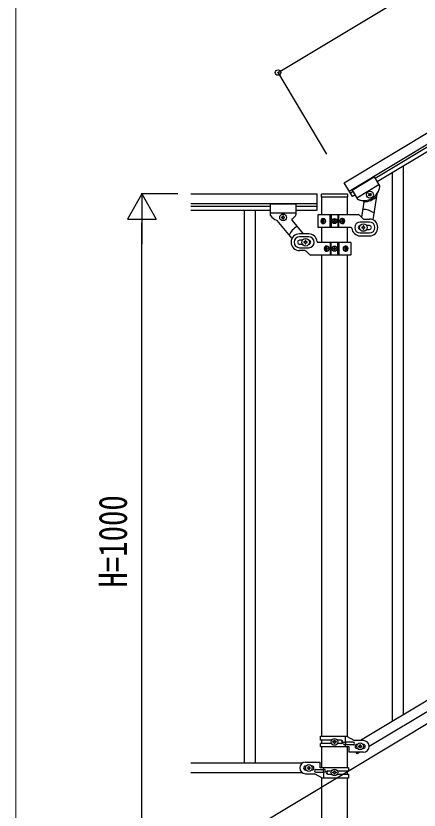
# Model space of a CAD drawing. Units: millimetres, scale not verified. Extents: x -4143 to 4140, y -2900 to 2898.
# Drawn here: x -3840 to -3212, y -1910 to -676 of the extents above; entities that cross this region are included whole.
import ezdxf
from ezdxf.enums import TextEntityAlignment as Align

# ---------------------------------------------------------------- set-up
doc = ezdxf.new("R2010")
doc.units = ezdxf.units.MM
doc.header["$LTSCALE"] = 10
doc.layers.add('0-3_YKK_A1', color=4, linetype='Continuous')
doc.layers.add('0-4_YKK_D', color=6, linetype='Continuous')
doc.layers.add('0-5_YKK_ZWAK', color=92, linetype='Continuous', lineweight=18)
doc.styles.add('ＭＳ ゴシック', font='')
doc.styles.get('ＭＳ ゴシック').set_extended_font_data('MS Gothic')

msp = doc.modelspace()

# ---------------------------------------------------------------- linework, layer by layer
at = {"layer": '0-3_YKK_A1'}
for p, q in [((-3328.98, -935.12), (-2422.51, -391.31)), ((-3321.27, -947.98), (-2414.79, -404.18)), ((-2502.8, -461.64), (-3280.62, -928.26)), ((-2499.71, -466.78), (-3277.53, -933.41)), ((-3236.47, -1762.67), (-3236.47, -909.33)), ((-3316.46, -946.27), (-3282.16, -925.69)), ((-3316.46, -946.27), (-3282.16, -925.69)), ((-3282.16, -925.69), (-3273.77, -939.68)), ((-3282.16, -925.69), (-3273.77, -939.68)), ((-3253.47, -1772.75), (-3253.47, -919.55)), ((-3316.12, -956.56), (-3328.98, -935.12)), ((-3309.26, -958.27), (-3274.96, -937.69)), ((-3309.26, -958.27), (-3274.96, -937.69)), ((-3314.92, -948.84), (-3319.21, -951.41)), ((-3316.46, -946.27), (-3308.07, -960.26)), ((-3316.46, -946.27), (-3308.06, -960.28)), ((-3567.83, -952.46), (-3370.97, -952.46)), ((-3370.97, -977.46), (-3370.97, -952.46)), ((-3364.47, -953.5), (-3364.47, -957)), ((-3364.22, -957.5), (-3364.22, -984.58)), ((-3323.97, -957.5), (-3363.97, -957.5)), ((-3324.47, -952.5), (-3363.47, -952.5)), ((-3323.72, -984.58), (-3323.72, -957.5)), ((-3323.47, -953.5), (-3323.47, -957)), ((-3311.83, -953.98), (-3316.12, -956.56)), ((-3289.75, -954.71), (-3290.58, -955.2)), ((-3287.78, -952.4), (-3286.96, -951.91)), ((-3278.07, -952.77), (-3284.41, -992.6)), ((-3567.83, -967.46), (-3370.97, -967.46)), ((-3567.83, -971.46), (-3443.97, -971.46)), ((-3443.97, -968.46), (-3443.97, -984.78)), ((-3403.97, -968.46), (-3443.97, -968.46)), ((-3403.97, -968.46), (-3403.97, -984.8)), ((-3403.97, -971.46), (-3370.97, -971.46)), ((-3298.24, -964.94), (-3301.99, -988.56)), ((-3567.83, -977.46), (-3443.97, -977.46)), ((-3484.47, -977.46), (-3484.47, -1837.46)), ((-3467.47, -977.46), (-3467.47, -1837.46)), ((-3403.97, -982.46), (-3443.97, -982.46)), ((-3403.97, -977.46), (-3370.97, -977.46)), ((-3369.97, -985.58), (-3369.97, -1003.58)), ((-3368.97, -984.58), (-3307.22, -984.58)), ((-3350.92, -1004.58), (-3350.92, -984.58)), ((-3348.97, -984.58), (-3348.97, -1004.58)), ((-3338.97, -984.58), (-3338.97, -1004.58)), ((-3337.03, -1004.58), (-3337.03, -984.58)), ((-3299.85, -990.7), (-3305.1, -985.46)), ((-3433.55, -993.79), (-3410.13, -1021.7)), ((-3425.41, -988.48), (-3426.37, -988.48)), ((-3422.53, -989.44), (-3421.57, -989.44)), ((-3410, -993.85), (-3392.74, -1014.42)), ((-3363.49, -994.14), (-3363.16, -994.14)), ((-3363.49, -995.02), (-3363.16, -995.02)), ((-3361.68, -992.37), (-3362.31, -992.37)), ((-3362.31, -996.78), (-3361.68, -996.78)), ((-3360.67, -994.14), (-3361.29, -994.14)), ((-3360.67, -995.02), (-3361.29, -995.02)), ((-3345.2, -994.99), (-3346.02, -994.99)), ((-3342.74, -994.17), (-3341.92, -994.17)), ((-3332.21, -994.14), (-3332.98, -994.14)), ((-3332.21, -995.02), (-3332.98, -995.02)), ((-3330.85, -992.37), (-3331.61, -992.37)), ((-3331.61, -996.78), (-3330.85, -996.78)), ((-3329.92, -994.14), (-3329.46, -994.14)), ((-3329.92, -995.02), (-3329.46, -995.02)), ((-3289.47, -996.08), (-3303.97, -996.08)), ((-3297.73, -991.58), (-3289.47, -991.58)), ((-3317.94, -1004.58), (-3368.97, -1004.58)), ((-3364.22, -1004.58), (-3364.22, -1027.46)), ((-3323.72, -1027.46), (-3323.72, -1004.58)), ((-3300.47, -1004.08), (-3301.47, -1004.08)), ((-3297.47, -1005.08), (-3296.47, -1005.08)), ((-3289.47, -1001.58), (-3293.89, -1001.58)), ((-3293.89, -1007.58), (-3289.47, -1007.58)), ((-3383.97, -1014.46), (-3398.47, -1014.46)), ((-3383.97, -1018.96), (-3398.47, -1018.96)), ((-3394.05, -1024.46), (-3398.47, -1024.46)), ((-3303.97, -1013.08), (-3289.47, -1013.08)), ((-3303.97, -1017.58), (-3289.47, -1017.58)), ((-3398.47, -1030.46), (-3394.05, -1030.46)), ((-3398.47, -1035.96), (-3383.97, -1035.96)), ((-3390.47, -1026.96), (-3391.47, -1026.96)), ((-3387.47, -1027.96), (-3386.47, -1027.96)), ((-3370.01, -1027.46), (-3318.97, -1027.46)), ((-3358.03, -1037.02), (-3358.49, -1037.02)), ((-3356.33, -1035.26), (-3357.1, -1035.26)), ((-3355.74, -1037.02), (-3354.97, -1037.02)), ((-3350.92, -1027.46), (-3350.92, -1047.46)), ((-3348.97, -1047.46), (-3348.97, -1027.46)), ((-3342.74, -1037.05), (-3341.92, -1037.05)), ((-3338.97, -1047.46), (-3338.97, -1027.46)), ((-3337.03, -1027.46), (-3337.03, -1047.46)), ((-3327.28, -1037.02), (-3326.65, -1037.02)), ((-3325.64, -1035.26), (-3326.27, -1035.26)), ((-3324.46, -1037.02), (-3324.78, -1037.02)), ((-3317.97, -1046.46), (-3317.97, -1028.46)), ((-3390.22, -1040.46), (-3398.47, -1040.46)), ((-3388.1, -1041.34), (-3382.85, -1046.58)), ((-3318.97, -1047.46), (-3380.73, -1047.46)), ((-3364.22, -1047.46), (-3364.22, -1795.37)), ((-3358.03, -1037.9), (-3358.49, -1037.9)), ((-3357.1, -1039.67), (-3356.33, -1039.67)), ((-3355.74, -1037.9), (-3354.97, -1037.9)), ((-3345.2, -1037.87), (-3346.02, -1037.87)), ((-3327.28, -1037.9), (-3326.65, -1037.9)), ((-3326.27, -1039.67), (-3325.64, -1039.67)), ((-3324.46, -1037.9), (-3324.78, -1037.9)), ((-3323.72, -1796.16), (-3323.72, -1047.46)), ((-2497.97, -1319.09), (-3303.55, -1802.37)), ((-2484.4, -1328.44), (-3289.98, -1811.72)), ((-3493.97, -1952.5), (-2593.97, -1412.5)), ((-3365.97, -1795.37), (-3325.1, -1795.37)), ((-3365.97, -1801.87), (-3365.97, -1795.37)), ((-3348.65, -1801.87), (-3365.97, -1801.87)), ((-3364.22, -1801.87), (-3364.22, -1806.87)), ((-3333.38, -1801.87), (-3339.3, -1801.87)), ((-3327, -1804.87), (-3327, -1795.37)), ((-3325.1, -1795.37), (-3312.97, -1802.37)), ((-3298.97, -1802.37), (-3312.97, -1802.37)), ((-3365.97, -1811.37), (-3365.97, -1806.87)), ((-3348.65, -1806.87), (-3365.97, -1806.87)), ((-3365.97, -1811.37), (-3321.47, -1811.37)), ((-3364.22, -1811.37), (-3364.22, -1844.96)), ((-3345.41, -1804.85), (-3346.37, -1804.85)), ((-3342.53, -1803.89), (-3341.57, -1803.89)), ((-3333.38, -1806.87), (-3339.3, -1806.87)), ((-3314.77, -1804.87), (-3327.85, -1804.87)), ((-3314.77, -1808.87), (-3327.85, -1808.87)), ((-3327, -1811.37), (-3327, -1808.87)), ((-3326.45, -1808.87), (-3326.45, -1804.87)), ((-3323.72, -1844.96), (-3323.72, -1811.37)), ((-3321.47, -1811.37), (-3321.47, -1820.37)), ((-3308.97, -1808.37), (-3308.34, -1808.37)), ((-3308.97, -1814.37), (-3308.34, -1814.37)), ((-3305.41, -1810.89), (-3306.37, -1810.89)), ((-3302.53, -1811.85), (-3301.57, -1811.85)), ((-3299.6, -1808.37), (-3298.97, -1808.37)), ((-3299.6, -1814.37), (-3298.97, -1814.37)), ((-3298.97, -1820.37), (-3321.47, -1820.37)), ((-3308.69, -1822.95), (-3310.24, -1820.37)), ((-3304.4, -1820.37), (-3308.69, -1822.95)), ((-3393.95, -1837.46), (-3567.83, -1837.46)), ((-3388.97, -1835.96), (-3366.47, -1835.96)), ((-3366.47, -1844.96), (-3366.47, -1835.96)), ((-3388.34, -1841.96), (-3388.97, -1841.96)), ((-3388.34, -1847.96), (-3388.97, -1847.96)), ((-3385.41, -1845.44), (-3386.37, -1845.44)), ((-3382.53, -1844.48), (-3381.57, -1844.48)), ((-3378.97, -1841.96), (-3379.6, -1841.96)), ((-3378.97, -1847.96), (-3379.6, -1847.96)), ((-3373.17, -1847.46), (-3360.09, -1847.46)), ((-3373.17, -1851.46), (-3360.09, -1851.46)), ((-3321.97, -1844.96), (-3366.47, -1844.96)), ((-3361.5, -1847.46), (-3361.5, -1851.46)), ((-3360.94, -1844.96), (-3360.94, -1847.46)), ((-3360.94, -1851.46), (-3360.94, -1860.96)), ((-3354.57, -1849.46), (-3348.65, -1849.46)), ((-3342.53, -1851.48), (-3341.57, -1851.48)), ((-3339.3, -1849.46), (-3321.97, -1849.46)), ((-3323.72, -1854.46), (-3323.72, -1849.46)), ((-3321.97, -1844.96), (-3321.97, -1849.46)), ((-3393.95, -1852.46), (-3567.83, -1852.46)), ((-3388.97, -1853.96), (-3374.97, -1853.96)), ((-3362.85, -1860.96), (-3374.97, -1853.96)), ((-3364.22, -1860.17), (-3364.22, -1952.5)), ((-3321.97, -1860.96), (-3362.85, -1860.96)), ((-3354.57, -1854.46), (-3348.65, -1854.46)), ((-3345.41, -1852.44), (-3346.37, -1852.44)), ((-3339.3, -1854.46), (-3321.97, -1854.46)), ((-3323.72, -1952.5), (-3323.72, -1860.96)), ((-3321.97, -1854.46), (-3321.97, -1860.96))]:
    msp.add_line(p, q, dxfattribs=at)
for points in [[(-3290.58, -955.2), (-3291.07, -954.38), (-3290.25, -953.89)], [(-3289.92, -952.57), (-3290.41, -951.75), (-3289.59, -951.25), (-3289.1, -952.08)], [(-3287.61, -954.55), (-3287.12, -955.37), (-3287.94, -955.86), (-3288.44, -955.04)], [(-3286.96, -951.91), (-3286.46, -952.73), (-3287.28, -953.23)], [(-3423.49, -987.52), (-3423.49, -986.56), (-3424.45, -986.56), (-3424.45, -987.52)], [(-3426.37, -988.48), (-3426.37, -989.44), (-3425.41, -989.44)], [(-3424.45, -990.4), (-3424.45, -991.36), (-3423.49, -991.36), (-3423.49, -990.4)], [(-3421.57, -989.44), (-3421.57, -988.48), (-3422.53, -988.48)], [(-3363.16, -994.14), (-3363.04, -994.12), (-3362.92, -994.07), (-3362.81, -993.99), (-3362.71, -993.88), (-3362.62, -993.74), (-3362.55, -993.59), (-3362.5, -993.43), (-3362.46, -993.25)], [(-3362.46, -995.9), (-3362.5, -995.73), (-3362.55, -995.56), (-3362.62, -995.41), (-3362.71, -995.28), (-3362.81, -995.17), (-3362.92, -995.09), (-3363.04, -995.04), (-3363.16, -995.02)], [(-3361.84, -993.25), (-3361.85, -993.43), (-3361.83, -993.59), (-3361.79, -993.74), (-3361.72, -993.88), (-3361.63, -993.99), (-3361.53, -994.07), (-3361.41, -994.12), (-3361.29, -994.14)], [(-3361.29, -995.02), (-3361.41, -995.04), (-3361.53, -995.09), (-3361.63, -995.17), (-3361.72, -995.28), (-3361.79, -995.41), (-3361.83, -995.56), (-3361.85, -995.73), (-3361.84, -995.9)], [(-3346.02, -994.99), (-3346.02, -994.17), (-3345.2, -994.17)], [(-3344.38, -993.35), (-3344.38, -992.53), (-3343.56, -992.53), (-3343.56, -993.35)], [(-3343.56, -995.81), (-3343.56, -996.63), (-3344.38, -996.63), (-3344.38, -995.81)], [(-3341.92, -994.17), (-3341.92, -994.99), (-3342.74, -994.99)], [(-3332.21, -994.14), (-3332.06, -994.12), (-3331.92, -994.07), (-3331.79, -993.99), (-3331.68, -993.88), (-3331.59, -993.74), (-3331.53, -993.59), (-3331.5, -993.43), (-3331.5, -993.25)], [(-3331.5, -995.9), (-3331.5, -995.73), (-3331.53, -995.56), (-3331.59, -995.41), (-3331.68, -995.28), (-3331.79, -995.17), (-3331.92, -995.09), (-3332.06, -995.04), (-3332.21, -995.02)], [(-3330.74, -993.25), (-3330.71, -993.43), (-3330.65, -993.59), (-3330.57, -993.74), (-3330.47, -993.88), (-3330.35, -993.99), (-3330.21, -994.07), (-3330.07, -994.12), (-3329.92, -994.14)], [(-3329.92, -995.02), (-3330.07, -995.04), (-3330.21, -995.09), (-3330.35, -995.17), (-3330.47, -995.28), (-3330.57, -995.41), (-3330.65, -995.56), (-3330.71, -995.73), (-3330.74, -995.9)], [(-3301.47, -1004.08), (-3301.47, -1005.08), (-3300.47, -1005.08)], [(-3298.47, -1003.08), (-3298.47, -1002.08), (-3299.47, -1002.08), (-3299.47, -1003.08)], [(-3299.47, -1006.08), (-3299.47, -1007.08), (-3298.47, -1007.08), (-3298.47, -1006.08)], [(-3296.47, -1005.08), (-3296.47, -1004.08), (-3297.47, -1004.08)], [(-3388.47, -1025.96), (-3388.47, -1024.96), (-3389.47, -1024.96), (-3389.47, -1025.96)], [(-3391.47, -1026.96), (-3391.47, -1027.96), (-3390.47, -1027.96)], [(-3389.47, -1028.96), (-3389.47, -1029.96), (-3388.47, -1029.96), (-3388.47, -1028.96)], [(-3386.47, -1027.96), (-3386.47, -1026.96), (-3387.47, -1026.96)], [(-3358.03, -1037.02), (-3357.88, -1037.01), (-3357.73, -1036.96), (-3357.6, -1036.87), (-3357.48, -1036.76), (-3357.38, -1036.63), (-3357.29, -1036.48), (-3357.24, -1036.31), (-3357.21, -1036.14)], [(-3356.45, -1036.14), (-3356.45, -1036.31), (-3356.41, -1036.48), (-3356.35, -1036.63), (-3356.27, -1036.76), (-3356.15, -1036.87), (-3356.03, -1036.96), (-3355.88, -1037.01), (-3355.74, -1037.02)], [(-3346.02, -1037.87), (-3346.02, -1037.05), (-3345.2, -1037.05)], [(-3344.38, -1036.23), (-3344.38, -1035.41), (-3343.56, -1035.41), (-3343.56, -1036.23)], [(-3341.92, -1037.05), (-3341.92, -1037.87), (-3342.74, -1037.87)], [(-3326.65, -1037.02), (-3326.53, -1037.01), (-3326.42, -1036.96), (-3326.32, -1036.87), (-3326.23, -1036.76), (-3326.16, -1036.63), (-3326.12, -1036.48), (-3326.1, -1036.31), (-3326.11, -1036.14)], [(-3325.48, -1036.14), (-3325.45, -1036.31), (-3325.4, -1036.48), (-3325.33, -1036.63), (-3325.24, -1036.76), (-3325.14, -1036.87), (-3325.03, -1036.96), (-3324.91, -1037.01), (-3324.78, -1037.02)], [(-3357.21, -1038.79), (-3357.24, -1038.61), (-3357.29, -1038.45), (-3357.38, -1038.3), (-3357.48, -1038.16), (-3357.6, -1038.05), (-3357.73, -1037.97), (-3357.88, -1037.92), (-3358.03, -1037.9)], [(-3355.74, -1037.9), (-3355.88, -1037.92), (-3356.03, -1037.97), (-3356.15, -1038.05), (-3356.27, -1038.16), (-3356.35, -1038.3), (-3356.41, -1038.45), (-3356.45, -1038.61), (-3356.45, -1038.79)], [(-3343.56, -1038.69), (-3343.56, -1039.51), (-3344.38, -1039.51), (-3344.38, -1038.69)], [(-3326.11, -1038.79), (-3326.1, -1038.61), (-3326.12, -1038.45), (-3326.16, -1038.3), (-3326.23, -1038.16), (-3326.32, -1038.05), (-3326.42, -1037.97), (-3326.53, -1037.92), (-3326.65, -1037.9)], [(-3324.78, -1037.9), (-3324.91, -1037.92), (-3325.03, -1037.97), (-3325.14, -1038.05), (-3325.24, -1038.16), (-3325.33, -1038.3), (-3325.4, -1038.45), (-3325.45, -1038.61), (-3325.48, -1038.79)], [(-3344.45, -1802.93), (-3344.45, -1801.97), (-3343.49, -1801.97), (-3343.49, -1802.93)], [(-3346.37, -1804.85), (-3346.37, -1803.89), (-3345.41, -1803.89)], [(-3343.49, -1805.81), (-3343.49, -1806.77), (-3344.45, -1806.77), (-3344.45, -1805.81)], [(-3341.57, -1803.89), (-3341.57, -1804.85), (-3342.53, -1804.85)], [(-3306.37, -1810.89), (-3306.37, -1811.85), (-3305.41, -1811.85)], [(-3303.49, -1809.93), (-3303.49, -1808.97), (-3304.45, -1808.97), (-3304.45, -1809.93)], [(-3304.45, -1812.81), (-3304.45, -1813.77), (-3303.49, -1813.77), (-3303.49, -1812.81)], [(-3301.57, -1811.85), (-3301.57, -1810.89), (-3302.53, -1810.89)], [(-3386.37, -1845.44), (-3386.37, -1844.48), (-3385.41, -1844.48)], [(-3384.45, -1843.52), (-3384.45, -1842.56), (-3383.49, -1842.56), (-3383.49, -1843.52)], [(-3383.49, -1846.4), (-3383.49, -1847.36), (-3384.45, -1847.36), (-3384.45, -1846.4)], [(-3381.57, -1844.48), (-3381.57, -1845.44), (-3382.53, -1845.44)], [(-3346.37, -1852.44), (-3346.37, -1851.48), (-3345.41, -1851.48)], [(-3344.45, -1850.52), (-3344.45, -1849.56), (-3343.49, -1849.56), (-3343.49, -1850.52)], [(-3341.57, -1851.48), (-3341.57, -1852.44), (-3342.53, -1852.44)], [(-3343.49, -1853.4), (-3343.49, -1854.36), (-3344.45, -1854.36), (-3344.45, -1853.4)]]:
    msp.add_lwpolyline(points, dxfattribs=at)
for centre, radius in [((-3288.77, -953.56), 5.3), ((-3423.97, -988.96), 5.3), ((-3343.97, -994.58), 4), ((-3343.97, -994.58), 3.75), ((-3298.97, -1004.58), 5.9), ((-3388.97, -1027.46), 5.9), ((-3343.97, -1037.46), 4), ((-3343.97, -1037.46), 3.75), ((-3343.97, -1804.37), 5.3), ((-3303.97, -1811.37), 5.3), ((-3383.97, -1844.96), 5.3), ((-3343.97, -1851.96), 5.3)]:
    msp.add_circle(centre, radius, dxfattribs=at)
for centre, radius, start, end in [((-3298.28, -937.69), 25, 249.45995, 352.46005), ((-3298.28, -937.69), 25, 325.25151, 352.46004), ((-3275.48, -940.71), 2, 352.46005, 30.96), ((-3275.48, -940.71), 2, 352.46004, 30.96), ((-3363.47, -953.5), 1, 90, 180), ((-3363.97, -957), 0.5, 180, 270), ((-3324.47, -953.5), 1, 0, 90), ((-3323.97, -957), 0.5, 270, 0), ((-3306.35, -959.23), 2, 210.96, 249.45995), ((-3306.34, -959.25), 2, 210.96, 255.89002), ((-3298.28, -937.69), 25, 250.00626, 265.90492), ((-3300.21, -964.62), 2, 350.96, 85.90492), ((-3297.85, -937.44), 27, 269.22331, 315.32577), ((-3290.74, -953.06), 0.96, 300.96, 30.96), ((-3289.26, -955.53), 0.96, 30.96, 120.96), ((-3288.27, -951.58), 0.96, 210.96, 300.96), ((-3286.79, -954.05), 0.96, 120.96, 210.96), ((-3276.1, -953.08), 2, 145.25151, 170.96), ((-3441.97, -984.78), 2, 180, 218.49996), ((-3423.97, -970.46), 25, 218.49996, 245.70849), ((-3425.41, -987.52), 0.96, 270, 0), ((-3422.53, -987.52), 0.96, 180, 270), ((-3423.97, -970.46), 25, 305.05508, 320.95374), ((-3405.97, -984.8), 2, 315.06998, 0), ((-3368.97, -985.58), 1, 90, 180), ((-3307.22, -987.58), 3, 45, 90), ((-3298.97, -1004.58), 28, 54.44523, 92.28819), ((-3435.08, -995.07), 2, 40, 65.70849), ((-3425.41, -990.4), 0.96, 0, 90), ((-3422.53, -990.4), 0.96, 90, 180), ((-3408.47, -992.57), 2, 125.05508, 220), ((-3345.2, -993.35), 0.82, 270, 0), ((-3345.2, -995.81), 0.82, 0, 90), ((-3342.74, -993.35), 0.82, 180, 270), ((-3342.74, -995.81), 0.82, 90, 180), ((-3303.97, -1004.58), 8.5, 90, 270), ((-3297.73, -988.58), 3, 225, 270), ((-3289.47, -1004.58), 13, 270, 90), ((-3289.47, -1004.58), 8.5, 270, 90), ((-3388.97, -1027.46), 28, 118.67181, 156.51477), ((-3368.97, -1003.58), 1, 180, 270), ((-3317.94, -1005.58), 1, 4.09604, 90), ((-3303.97, -1004.58), 13, 184.09604, 270), ((-3303.97, -1004.58), 3, 90, 270), ((-3300.47, -1003.08), 1, 270, 0), ((-3300.47, -1006.08), 1, 0, 90), ((-3297.47, -1003.08), 1, 180, 270), ((-3297.47, -1006.08), 1, 90, 180), ((-3289.47, -1004.58), 3, 270, 90), ((-3398.47, -1027.46), 13, 90, 270), ((-3398.47, -1027.46), 8.5, 90, 270), ((-3398.47, -1027.46), 3, 90, 270), ((-3383.97, -1027.46), 13, 4.09604, 90), ((-3383.97, -1027.46), 8.5, 270, 90), ((-3383.97, -1027.46), 3, 270, 90), ((-3390.47, -1025.96), 1, 270, 0), ((-3390.47, -1028.96), 1, 0, 90), ((-3387.47, -1025.96), 1, 180, 270), ((-3387.47, -1028.96), 1, 90, 180), ((-3370.01, -1026.46), 1, 184.09604, 270), ((-3345.2, -1036.23), 0.82, 270, 0), ((-3342.74, -1036.23), 0.82, 180, 270), ((-3318.97, -1028.46), 1, 0, 90), ((-3390.22, -1043.46), 3, 45, 90), ((-3380.73, -1044.46), 3, 225, 270), ((-3345.2, -1038.69), 0.82, 0, 90), ((-3342.74, -1038.69), 0.82, 90, 180), ((-3318.97, -1046.46), 1, 270, 0), ((-3345.41, -1802.93), 0.96, 270, 0), ((-3342.53, -1802.93), 0.96, 180, 270), ((-3334.13, -1804.37), 2.5, 270, 90), ((-3333.38, -1804.37), 2.5, 270, 90), ((-3298.97, -1811.37), 9, 270, 90), ((-3345.41, -1805.81), 0.96, 0, 90), ((-3342.53, -1805.81), 0.96, 90, 180), ((-3327.85, -1806.87), 2, 90, 270), ((-3314.77, -1806.87), 2, 270, 90), ((-3308.97, -1811.37), 3, 90, 270), ((-3305.41, -1809.93), 0.96, 270, 0), ((-3305.41, -1812.81), 0.96, 0, 90), ((-3302.53, -1809.93), 0.96, 180, 270), ((-3302.53, -1812.81), 0.96, 90, 180), ((-3298.97, -1811.37), 3, 270, 90), ((-3388.97, -1844.96), 9, 90, 270), ((-3388.97, -1844.96), 3, 90, 270), ((-3385.41, -1843.52), 0.96, 270, 0), ((-3385.41, -1846.4), 0.96, 0, 90), ((-3382.53, -1843.52), 0.96, 180, 270), ((-3382.53, -1846.4), 0.96, 90, 180), ((-3378.97, -1844.96), 3, 270, 90), ((-3373.17, -1849.46), 2, 90, 270), ((-3360.09, -1849.46), 2, 270, 90), ((-3354.57, -1851.96), 2.5, 90, 270), ((-3353.82, -1851.96), 2.5, 90, 270), ((-3345.41, -1850.52), 0.96, 270, 0), ((-3342.53, -1850.52), 0.96, 180, 270), ((-3345.41, -1853.4), 0.96, 0, 90), ((-3342.53, -1853.4), 0.96, 90, 180)]:
    msp.add_arc(centre, radius, start, end, dxfattribs=at)
for centre, major_axis, ratio, start_param, end_param in [((-3362.36, -994.58), (0, 4), 0.7075, 6.2831853, 9.424778), ((-3361.65, -994.58), (0, 4), 0.7075, 0.1252578, 3.0163348), ((-3358.4, -994.58), (0, 7.22), 0.707107, 1.5096412, 1.6319515), ((-3357.45, -994.58), (0, 7.22), 0.707107, 1.2602434, 1.3864021), ((-3357.45, -994.58), (0, 7.22), 0.707107, 1.7551906, 1.8813492), ((-3362.36, -994.58), (5.06, 0), 0.790514, 4.712389, 7.8539816), ((-3356.82, -994.58), (0, 7.22), 0.707107, 1.2602434, 1.3864021), ((-3356.82, -994.58), (0, 7.22), 0.707107, 1.7551906, 1.8813492), ((-3360.86, -994.58), (0, 3.83), 0.707107, 3.0982646, 6.3265134), ((-3355.58, -994.58), (0, 7.22), 0.707107, 1.5096412, 1.6319515), ((-3331.47, -994.58), (4.49, 0), 0.890869, 1.5707963, 4.712389), ((-3332.39, -994.58), (0, -3.83), 0.866157, 3.1165976, 6.3081804), ((-3336.58, -994.58), (0, -7.22), 0.499772, 1.5096412, 1.6319515), ((-3335.05, -994.58), (0, -7.22), 0.499772, 1.7551906, 1.8813492), ((-3335.05, -994.58), (0, -7.22), 0.499772, 1.2602434, 1.3864021), ((-3331.47, -994.58), (0, 4), 0.865, 3.1415927, 6.2831853), ((-3334.28, -994.58), (0, -7.22), 0.499772, 1.7551906, 1.8813492), ((-3334.28, -994.58), (0, -7.22), 0.499772, 1.2602434, 1.3864021), ((-3333.06, -994.58), (0, -7.22), 0.499772, 1.5096412, 1.6319515), ((-3356.47, -1037.46), (0, -4), 0.865, 3.1415927, 6.2831853), ((-3354.89, -1037.46), (0, 7.22), 0.499772, 1.5096412, 1.6319515), ((-3353.66, -1037.46), (0, 7.22), 0.499772, 1.2602434, 1.3864021), ((-3356.47, -1037.46), (-4.49, 0), 0.890869, 1.5707963, 4.712389), ((-3352.9, -1037.46), (0, 7.22), 0.499772, 1.2602434, 1.3864021), ((-3355.56, -1037.46), (0, 3.83), 0.866157, 3.1165976, 6.3081804), ((-3351.37, -1037.46), (0, 7.22), 0.499772, 1.5096412, 1.6319515), ((-3325.59, -1037.46), (-5.06, 0), 0.790514, 4.712389, 7.8539816), ((-3327.09, -1037.46), (0, -3.83), 0.707107, 3.0982646, 6.3265134), ((-3332.37, -1037.46), (0, -7.22), 0.707107, 1.5096412, 1.6319515), ((-3331.12, -1037.46), (0, -7.22), 0.707107, 1.7551906, 1.8813492), ((-3326.3, -1037.46), (0, -4), 0.7075, 0.1252578, 3.0163348), ((-3330.5, -1037.46), (0, -7.22), 0.707107, 1.7551906, 1.8813492), ((-3325.59, -1037.46), (0, -4), 0.7075, 6.2831853, 9.424778), ((-3329.55, -1037.46), (0, -7.22), 0.707107, 1.5096412, 1.6319515), ((-3353.66, -1037.46), (0, 7.22), 0.499772, 1.7551906, 1.8813492), ((-3352.9, -1037.46), (0, 7.22), 0.499772, 1.7551906, 1.8813492), ((-3331.12, -1037.46), (0, -7.22), 0.707107, 1.2602434, 1.3864021), ((-3330.5, -1037.46), (0, -7.22), 0.707107, 1.2602434, 1.3864021)]:
    msp.add_ellipse(centre, major_axis=major_axis, ratio=ratio, start_param=start_param, end_param=end_param, dxfattribs=at)
for centre, major_axis, ratio in [((-3361.09, -994.58), (0, 3.83), 0.707107), ((-3332.22, -994.58), (0, -3.83), 0.866157), ((-3355.72, -1037.46), (0, 3.83), 0.866157), ((-3326.86, -1037.46), (0, -3.83), 0.707107)]:
    msp.add_ellipse(centre, major_axis=major_axis, ratio=ratio, dxfattribs=at)
at = {"layer": '0-4_YKK_D'}
for p, q in [((-3431.87, -763.61), (-2525.4, -219.81)), ((-3355.73, -890.53), (-3432.38, -762.76)), ((-3643.97, -952.46), (-3666.47, -991.43)), ((-3587.83, -952.46), (-3644.97, -952.46)), ((-3643.97, -952.46), (-3621.47, -991.43)), ((-3643.97, -952.46), (-3643.97, -1030.41)), ((-3666.47, -991.43), (-3621.47, -991.43)), ((-3643.97, -1907.46), (-3643.97, -997.46)), ((-3643.97, -1952.46), (-3643.97, -1874.52))]:
    msp.add_line(p, q, dxfattribs=at)
msp.add_circle((-3431.87, -763.61), 4.25, dxfattribs=at)
at = {"layer": '0-5_YKK_ZWAK', "color": 7}
msp.add_line((-3840.08, -2452.5), (-3840.08, 2847.5), dxfattribs=at)

# ---------------------------------------------------------------- texts
at = {"layer": '0-4_YKK_D', "style": 'ＭＳ ゴシック', "width": 0.8}
msp.add_text('H=1000', height=43.99, rotation=90, dxfattribs=at).set_placement((-3653.97, -1564.46), align=Align.BOTTOM_LEFT)

doc.saveas('drawing.dxf')
